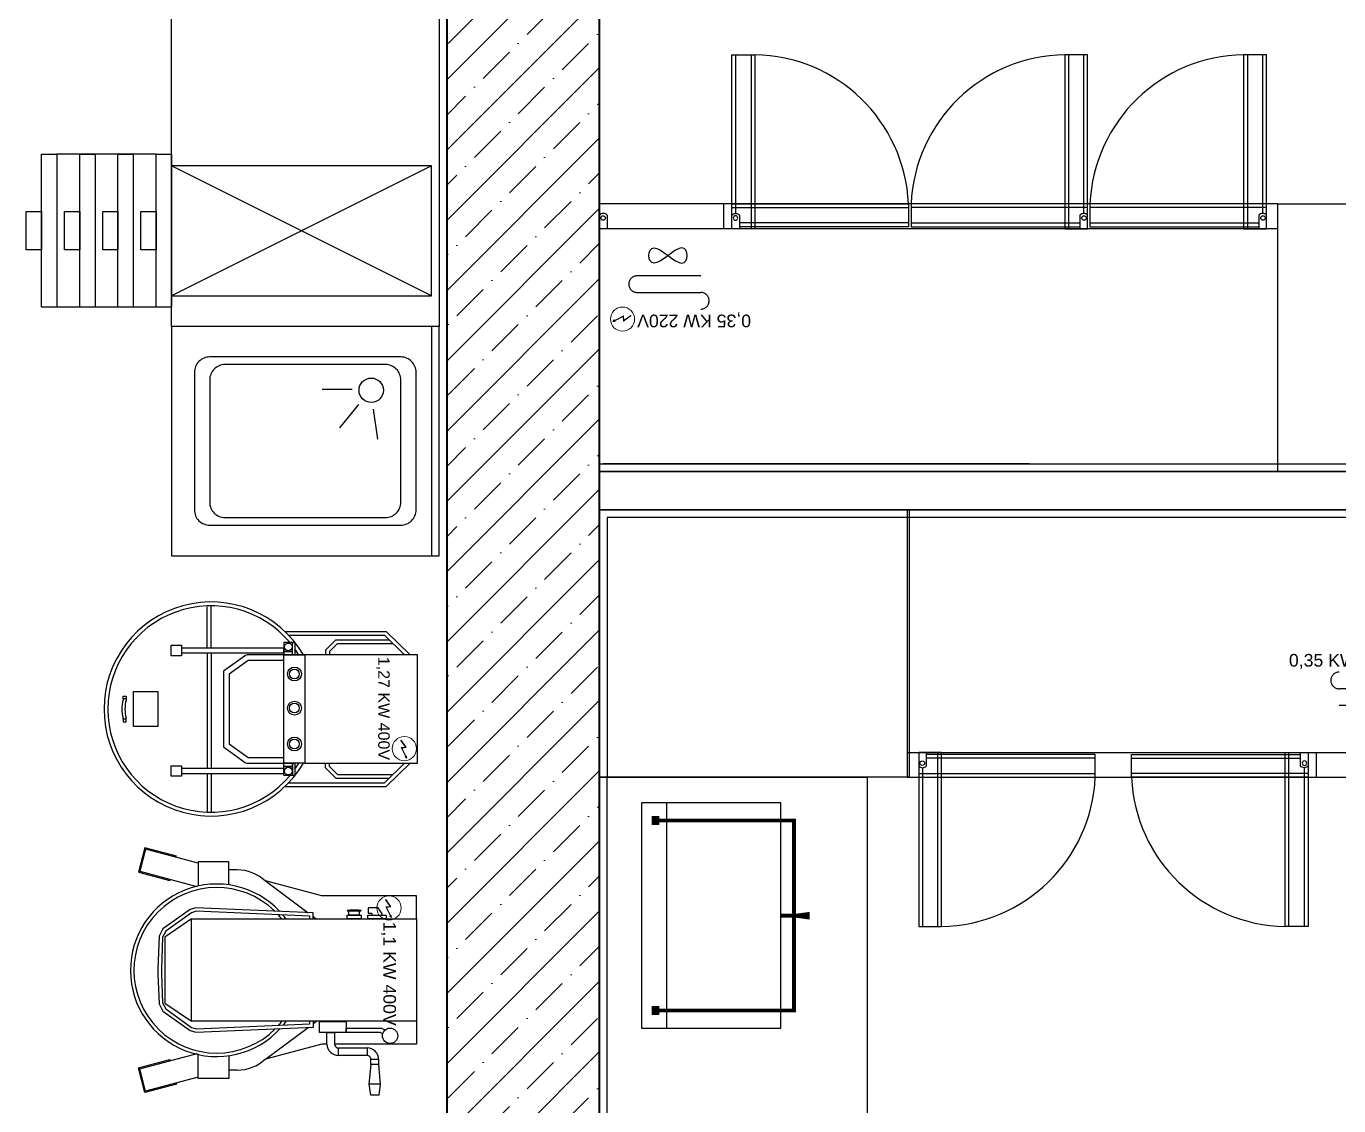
# Model space of a CAD drawing. Header units: millimetres. Extents: x 1531071 to 1560283, y -701792 to -691067.
# Drawn here: x 1553477.2 to 1553820.6, y -699989.1 to -699706.7 of the extents above; entities that cross this region are included whole.
import ezdxf

# ---------------------------------------------------------------- set-up
doc = ezdxf.new("R2010")
doc.units = ezdxf.units.MM
doc.header["$LTSCALE"] = 20
doc.header["$MEASUREMENT"] = 0
doc.linetypes.add('DASHED', pattern=[19.05, 12.7, -6.35])
doc.linetypes.add('HIDDEN2', pattern=[4.7625, 3.175, -1.5875])
doc.layers.add('GRC-Ekipman', color=4, linetype='Continuous', lineweight=25)
for name, color, linetype in [('Kıtc-002 Çizgi', 7, 'Continuous'), ('Kıtc-011 Elk Tes Yazı 001', 1, 'Continuous'), ('Kıtc-014 Elk Tes İşaretler', 1, 'Continuous'), ('set altı dolap', 92, 'Continuous'), ('SOŞUK ODA PANELİ', 4, 'Continuous')]:
    doc.layers.add(name, color=color, linetype=linetype)
doc.layers.add('Конструктив - Колонны_Ном._пера__202', color=7, linetype='Continuous', lineweight=0, true_color=0x38637a)
doc.layers.add('Конструктив - Колонны_Ном._пера__28', color=7, linetype='Continuous', lineweight=40, true_color=0xffe4e1)
doc.styles.get("Standard").update_dxf_attribs({"font": 'tahoma.ttf', "height": 10})

# ---------------------------------------------------------------- blocks, each defined once
blk = doc.blocks.new('A$C29431E44')
at = {"layer": 'Kıtc-014 Elk Tes İşaretler', "linetype": 'Continuous', "lineweight": 0}
for p, q in [((2.9, 3.66), (0.96, 2.3)), ((1, 2.21), (2.81, 3.48)), ((2.81, 3.48), (2.9, 2.31)), ((3, 2.49), (2.9, 3.66)), ((2.9, 2.31), (5.24, 3.52)), ((5.18, 3.62), (3, 2.49)), ((5.66, 3.81), (5.09, 3.77)), ((5.09, 3.77), (5.17, 3.64)), ((5.17, 3.64), (5.34, 3.36)), ((5.24, 3.52), (5.19, 3.62)), ((5.34, 3.36), (5.66, 3.81)), ((0.96, 2.3), (1, 2.21))]:
    blk.add_line(p, q, dxfattribs=at)
blk.add_circle((3.16, 3.16), 3.16, dxfattribs=at)
blk = doc.blocks.new('A$C5DC8673B')
at = {"layer": 'Kıtc-002 Çizgi'}
for p, q in [((9.81, 60.6), (9.81, 74.46)), ((10.81, 61.02), (10.81, 75.5)), ((45.07, 61.02), (45.07, 75.5)), ((46.07, 60.6), (46.07, 74.46)), ((12.51, 57.9), (9.81, 60.6)), ((12.93, 58.9), (10.81, 61.02)), ((12.93, 58.9), (13.78, 58.9)), ((42.95, 58.9), (42.1, 58.9)), ((42.95, 58.9), (45.07, 61.02)), ((43.36, 57.9), (46.07, 60.6)), ((12.51, 57.9), (13.78, 57.9)), ((43.36, 57.9), (42.1, 57.9)), ((13.78, 52.49), (13.78, 46.97)), ((12.86, 49.25), (12.86, 46.97)), ((13.27, 27.91), (43.51, 27.91)), ((44.79, 27.91), (54.94, 27.91)), ((13.27, 26.91), (43.51, 26.91)), ((44.79, 26.91), (54.92, 26.91)), ((25.28, 5.74), (25.55, 5.7)), ((25.28, 4.93), (25.55, 4.89)), ((30.59, 5.74), (30.32, 5.7)), ((30.59, 4.93), (30.32, 4.89))]:
    blk.add_line(p, q, dxfattribs=at)
for points in [[(7.66, 47.23), (7.66, 73.69), (13.78, 79.99)], [(48.21, 47.23), (48.21, 73.69), (42.1, 79.99)], [(8.66, 48.22), (8.66, 73.29), (13.78, 78.56)], [(47.21, 48.22), (47.21, 73.29), (42.1, 78.56)], [(13.78, 46.97), (13.78, 37.33), (13.9, 36.96), (18.04, 31.19), (18.44, 31.17), (37.43, 31.17), (37.84, 31.19), (41.98, 36.96), (42.1, 37.33), (42.1, 46.97)], [(15.28, 46.97), (15.28, 37.61), (18.82, 32.67), (37.05, 32.67), (40.6, 37.61), (40.6, 46.97)]]:
    blk.add_lwpolyline(points, dxfattribs=at)
for points in [[(13.78, 52.49), (42.1, 52.49), (42.1, 81.92), (13.78, 81.92)], [(13.78, 52.49), (42.1, 52.49), (42.1, 46.97), (13.78, 46.97)], [(10.58, 49.85), (13.78, 49.85), (13.78, 49.25), (10.58, 49.25)], [(12.86, 49.25), (10.58, 49.25), (10.58, 46.97), (12.86, 46.97)], [(13.78, 49.25), (12.86, 49.25), (12.86, 46.97), (13.78, 46.97)], [(42.1, 49.82), (45.29, 49.82), (45.29, 49.23), (42.1, 49.23)], [(43.01, 46.95), (42.1, 46.95), (42.1, 49.23), (43.01, 49.23)], [(43.01, 49.23), (45.29, 49.23), (45.29, 46.95), (43.01, 46.95)], [(12, 20.21), (13.27, 20.21), (13.27, 46.97), (12, 46.97)], [(43.51, 20.19), (44.79, 20.19), (44.79, 46.95), (43.51, 46.95)], [(11.26, 20.21), (14.01, 20.21), (14.01, 17.47), (11.26, 17.47)], [(42.78, 20.19), (45.52, 20.19), (45.52, 17.45), (42.78, 17.45)], [(23.37, 13.98), (32.5, 13.98), (32.5, 7.59), (23.37, 7.59)], [(24.56, 5.74), (25.28, 5.74), (25.28, 4.93), (24.56, 4.93)], [(31.32, 5.74), (30.59, 5.74), (30.59, 4.93), (31.32, 4.93)]]:
    blk.add_lwpolyline(points, close=True, dxfattribs=at)
for centre, radius in [((18.78, 49.73), 1.82), ((27.7, 49.73), 1.82), ((37.09, 49.73), 1.82), ((11.69, 48.13), 1), ((18.78, 49.73), 1.28), ((27.7, 49.73), 1.28), ((37.09, 49.73), 1.28), ((44.19, 48.13), 1)]:
    blk.add_circle(centre, radius, dxfattribs=at)
for centre, radius, start, end in [((27.94, 27.91), 28, 120.3785, 59.6215), ((27.94, 27.91), 27, 130.0055, 49.9945), ((27.94, 27.91), 27, 121.6305, 125.664), ((27.94, 27.91), 27, 54.2494, 58.3695), ((27.94, 14.35), 8.97, 254.5778, 285.4222), ((27.94, 13.54), 8.97, 254.5778, 285.4222)]:
    blk.add_arc(centre, radius, start, end, dxfattribs=at)
for points, knots in [([(1.23, 27.91), (1.16, 27.91), (1.06, 27.91), (0.97, 27.91), (0.94, 27.91)], [0, 0, 0, 0, 0.1306613, 0.1926211, 0.1926211, 0.1926211, 0.1926211]), ([(1.23, 27.91), (1.16, 27.91), (1.06, 27.91), (0.97, 27.91), (0.94, 27.91)], [0, 0, 0, 0, 0.1306613, 0.1926211, 0.1926211, 0.1926211, 0.1926211]), ([(12, 27.91), (11.69, 27.91), (11.39, 27.91), (11.08, 27.91), (10.43, 27.91), (8.89, 27.91), (6.48, 27.91), (3.85, 27.91), (2.1, 27.91), (1.23, 27.91)], [-0.091879, -0.091879, -0.091879, -0.091879, 0, 0, 0, 0.196291, 0.46418, 0.732097, 1, 1, 1, 1]), ([(12, 27.91), (11.69, 27.91), (11.39, 27.91), (11.08, 27.91), (10.43, 27.91), (8.89, 27.91), (6.48, 27.91), (3.85, 27.91), (2.1, 27.91), (1.23, 27.91)], [-0.091879, -0.091879, -0.091879, -0.091879, 0, 0, 0, 0.196291, 0.46418, 0.732097, 1, 1, 1, 1]), ([(12, 26.91), (11.97, 26.91), (11.94, 26.91), (11.87, 26.91), (11.82, 26.91), (11.66, 26.91), (11.56, 26.91), (11.44, 26.91), (11.43, 26.91), (11.38, 26.91), (11.35, 26.91), (11.26, 26.91), (11.2, 26.91), (11.12, 26.91), (11.11, 26.91), (11.08, 26.91), (11.07, 26.91), (11.05, 26.91), (11.04, 26.91), (11.02, 26.91), (11, 26.91), (10.95, 26.91), (10.91, 26.91), (10.81, 26.91), (10.74, 26.91), (10.52, 26.91), (10.38, 26.91), (9.96, 26.91), (9.68, 26.91), (9.37, 26.91), (9.34, 26.91), (9.27, 26.91), (9.22, 26.91), (9.16, 26.91), (9.15, 26.91), (9.14, 26.91), (9.13, 26.91), (9.12, 26.91), (9.11, 26.91), (9.09, 26.91), (9.08, 26.91), (9.04, 26.91), (9.02, 26.91), (8.94, 26.91), (8.89, 26.91), (8.74, 26.91), (8.64, 26.91), (8.33, 26.91), (8.13, 26.91), (7.51, 26.91), (7.11, 26.91), (6.66, 26.91), (6.62, 26.91), (6.56, 26.91), (6.55, 26.91), (6.52, 26.91), (6.51, 26.91), (6.49, 26.91), (6.49, 26.91), (6.47, 26.91), (6.46, 26.91), (6.44, 26.91), (6.42, 26.91), (6.38, 26.91), (6.34, 26.91), (6.25, 26.91), (6.19, 26.91), (6, 26.91), (5.88, 26.91), (5.5, 26.91), (5.25, 26.91), (4.98, 26.91), (4.95, 26.91), (4.88, 26.91), (4.83, 26.91), (4.68, 26.91), (4.58, 26.91), (4.29, 26.91), (4.09, 26.91), (3.88, 26.91), (3.87, 26.91), (3.85, 26.91), (3.84, 26.91), (3.82, 26.91), (3.81, 26.91), (3.78, 26.91), (3.76, 26.91), (3.7, 26.91), (3.66, 26.91), (3.54, 26.91), (3.46, 26.91), (3.22, 26.91), (3.06, 26.91), (2.57, 26.91), (2.25, 26.91), (1.7, 26.91), (1.46, 26.91), (1.23, 26.91)], [-0.091879, -0.091879, -0.091879, -0.091879, -0.084163, -0.084163, -0.068729, -0.068729, -0.037862, -0.037862, -0.033319, -0.033319, -0.024232, -0.024232, -0.006058, -0.006058, -0.000672, -0.000672, 0.001993, 0.001993, 0.004658, 0.004658, 0.009988, 0.009988, 0.020649, 0.020649, 0.04197, 0.04197, 0.084612, 0.084612, 0.169896, 0.169896, 0.17737, 0.17737, 0.192318, 0.192318, 0.194954, 0.194954, 0.196886, 0.196886, 0.198819, 0.198819, 0.202683, 0.202683, 0.210411, 0.210411, 0.225868, 0.225868, 0.256781, 0.256781, 0.318608, 0.318608, 0.442262, 0.442262, 0.455315, 0.455315, 0.459598, 0.459598, 0.462633, 0.462633, 0.465016, 0.465016, 0.4674, 0.4674, 0.472167, 0.472167, 0.481702, 0.481702, 0.500771, 0.500771, 0.538909, 0.538909, 0.615186, 0.615186, 0.622666, 0.622666, 0.637628, 0.637628, 0.667551, 0.667551, 0.727398, 0.727398, 0.731293, 0.731293, 0.734369, 0.734369, 0.737445, 0.737445, 0.743597, 0.743597, 0.755901, 0.755901, 0.780509, 0.780509, 0.829725, 0.829725, 0.928156, 0.928156, 1, 1, 1, 1])]:
    blk.add_open_spline(points, degree=3, knots=knots, dxfattribs=at)
at = {"layer": 'Kıtc-014 Elk Tes İşaretler'}
blk.add_blockref('A$C29431E44', (35.14, 75.32), dxfattribs=at)
at = {"layer": 'Kıtc-011 Elk Tes Yazı 001', "insert": (14.28, 74.65), "char_height": 3, "attachment_point": 1}
blk.add_mtext_dynamic_manual_height_columns('{\\f@Arial Unicode MS|b0|i0|c162|p34;1,27 KW 400V }', width=31.2688, gutter_width=50, heights=[0], dxfattribs=at)
blk = doc.blocks.new('A$C0462114B')
at = {"layer": 'Kıtc-002 Çizgi'}
for p, q in [((47.17, 56.39), (47.17, 65.69)), ((48.32, 65.34), (48.32, 56.39)), ((61.89, 65.33), (61.89, 62.47)), ((48.32, 56.39), (47.17, 56.39)), ((18.03, 47.81), (18.61, 48.58)), ((45.95, 47.84), (45.39, 48.58)), ((8.68, 35.27), (17, 46.43)), ((46.94, 47.84), (45.39, 47.84)), ((46.08, 46.94), (45.39, 46.94)), ((55.32, 35.27), (47, 46.43)), ((5.81, 27.91), (5.81, 25.71)), ((58.19, 27.91), (58.19, 25.71)), ((2.18, 11.99), (0, 3.77)), ((2.47, 11.91), (2.18, 11.99)), ((8.57, 10.3), (8.28, 10.37)), ((55.43, 10.3), (55.72, 10.37)), ((61.53, 11.91), (61.82, 11.99)), ((61.82, 11.99), (64, 3.77)), ((6.38, 2.07), (8.57, 10.3)), ((57.62, 2.07), (55.43, 10.3)), ((0, 3.77), (6.38, 2.07)), ((64, 3.77), (57.62, 2.07))]:
    blk.add_line(p, q, dxfattribs=at)
for points in [[(18.61, 74.81), (12.61, 74.81), (12.61, 50.09), (8.68, 35.27)], [(45.39, 74.81), (51.39, 74.81), (51.39, 53.39)], [(17.62, 65.85), (17.32, 65.85), (15.72, 64.83), (15.72, 62.15), (17.12, 62.15), (17.12, 63.15), (17.62, 63.15)], [(47.17, 65.69), (47.66, 66.61)], [(48.67, 65.97), (48.32, 65.34)], [(56.69, 64.85), (61.89, 65.33), (64.75, 64.95), (64.75, 62.85), (61.89, 62.47), (56.69, 62.95)], [(16.52, 59.84), (16.52, 60.3), (16.42, 60.3), (16.32, 59.6), (16.32, 57.39), (16.42, 56.69), (16.52, 56.69), (16.52, 57.15)], [(51.39, 51.39), (48.32, 51.39), (48.32, 53.39), (51.39, 53.39)], [(51.39, 51.39), (51.39, 50.09), (55.32, 35.27)], [(18.58, 47.81), (17.06, 47.8), (15.73, 17.01), (16.18, 15.58), (21.21, 8.49), (23.16, 7.45), (31.72, 7.16), (33.06, 7.16), (40.84, 7.45), (42.79, 8.49), (47.82, 15.58), (48.27, 17.11), (46.94, 47.84)], [(18.59, 46.91), (17.92, 46.91), (16.64, 17.13), (17, 15.98), (21.82, 9.19), (23.4, 8.34), (31.73, 8.07), (33.05, 8.07), (40.6, 8.34), (42.18, 9.19), (47, 15.98), (47.36, 17.22), (46.08, 46.94)], [(9.74, 25.71), (3.66, 25.71), (3.66, 17.7), (10.04, 17.7)], [(54.41, 25.71), (60.34, 25.71), (60.34, 17.7), (53.92, 17.7)], [(4.01, 17.7), (0.35, 3.93)], [(0.35, 3.93), (6.16, 2.39), (10.12, 17.3)], [(63.65, 3.93), (57.84, 2.39), (53.86, 17.39)], [(59.99, 17.7), (63.65, 3.93)], [(18.61, 15.99), (23.37, 8.95), (40.66, 8.95), (45.39, 15.99)]]:
    blk.add_lwpolyline(points, dxfattribs=at)
for points in [[(18.61, 74.81), (45.39, 74.81), (45.39, 15.99), (18.61, 15.99)], [(18.61, 62.1), (17.62, 62.1), (17.62, 66.9), (18.61, 66.9)], [(52.39, 61.9), (54.35, 61.9), (54.35, 54.39), (52.39, 54.39)], [(55.35, 64.9), (56.69, 64.9), (56.69, 62.9), (55.35, 62.9)], [(17.62, 57.15), (16.52, 57.15), (16.52, 59.84), (17.62, 59.84)], [(17.62, 60.31), (18.61, 60.31), (18.61, 56.67), (17.62, 56.67)], [(48.32, 49.44), (45.43, 49.44), (45.43, 56.39), (48.32, 56.39)]]:
    blk.add_lwpolyline(points, close=True, dxfattribs=at)
blk.add_circle((49.2, 67.9), 2, dxfattribs=at)
for centre, radius, start, end in [((55.39, 61.9), 3, 89.9995, 179.9995), ((55.35, 61.9), 1, 89.9985, 179.9986), ((51.39, 54.39), 1, 269.9985, 359.9984), ((51.34, 54.39), 3, 270.8037, 0.0073), ((32.07, 22.54), 22.56, 133.0214, 47.4933), ((32.07, 22.54), 21.66, 135.5014, 45.0591), ((32.07, 22.54), 21.66, 128.4444, 132.0547), ((32.07, 22.54), 22.56, 126.6501, 129.8454), ((32.07, 22.54), 22.56, 50.643, 53.8026), ((32.07, 22.54), 21.66, 48.4724, 52.0385), ((16.9, 27.82), 11.09, 137.8443, 179.5365), ((47.1, 27.82), 11.09, 0.4635, 42.1557)]:
    blk.add_arc(centre, radius, start, end, dxfattribs=at)
at = {"layer": 'Kıtc-014 Elk Tes İşaretler'}
blk.add_blockref('A$C29431E44', (12.61, 64.46), dxfattribs=at)
at = {"layer": 'Kıtc-011 Elk Tes Yazı 001', "insert": (19.34, 69.45), "char_height": 3.3081, "attachment_point": 1}
blk.add_mtext_dynamic_manual_height_columns('{\\f@Arial Unicode MS|b0|i0|c162|p34;1,1 KW 400V }', width=31.2688, gutter_width=50, heights=[0], dxfattribs=at)
blk = doc.blocks.new('A$C16284146')
at = {"layer": 'Kıtc-002 Çizgi'}
for p, q in [((21.66, 52.76), (29.47, 53.87)), ((20.43, 48.95), (26.53, 43.94)), ((16.52, 47.29), (16.52, 39.4))]:
    blk.add_line(p, q, dxfattribs=at)
for points in [[(0, 0), (60, 0), (60, 70), (0, 70)], [(0, 68), (60, 68), (60, 70), (0, 70)]]:
    blk.add_lwpolyline(points, close=True, dxfattribs=at)
for points in [[(12, 6), (48, 6, 0.414214), (52, 10), (52, 60, 0.414214), (48, 64), (12, 64, 0.414214), (8, 60), (8, 10, 0.414214)], [(14, 10), (46, 10, 0.414214), (50, 14), (50, 56, 0.414214), (46, 60), (14, 60, 0.414214), (10, 56), (10, 14, 0.414214)]]:
    blk.add_lwpolyline(points, format="xyb", close=True, dxfattribs=at)
blk.add_circle((16.71, 52.26), 3.19, dxfattribs=at)
blk = doc.blocks.new('A$C098E0CC9')
at = {"layer": 'Kıtc-002 Çizgi', "color": 254, "linetype": 'DASHED'}
for p, q in [((8, 76), (42, 8)), ((42, 76), (8, 8))]:
    blk.add_line(p, q, dxfattribs=at)
at = {"layer": 'Kıtc-002 Çizgi'}
for points in [[(0, 8), (160, 8), (160, 78), (0, 78)], [(5, 4), (45, 4), (45, 8), (5, 8)], [(20, 0), (30, 0), (30, 4), (20, 4)]]:
    blk.add_lwpolyline(points, close=True, dxfattribs=at)
at = {"layer": 'Kıtc-002 Çizgi', "color": 254, "linetype": 'DASHED'}
blk.add_lwpolyline([(42, 8), (8, 8), (8, 76), (42, 76)], close=True, dxfattribs=at)
blk = doc.blocks.new('A$C27851754')
at = {"layer": 'Kıtc-002 Çizgi', "linetype": 'HIDDEN2'}
for p, q in [((5, 34), (5, 8)), ((45, 34), (45, 8))]:
    blk.add_line(p, q, dxfattribs=at)
for points in [[(5, 34), (45, 34), (45, 38), (5, 38)], [(20, 30), (30, 30), (30, 34), (20, 34)], [(5, 24), (45, 24), (45, 28), (5, 28)], [(20, 20), (30, 20), (30, 24), (20, 24)], [(5, 14), (45, 14), (45, 18), (5, 18)], [(20, 10), (30, 10), (30, 14), (20, 14)], [(5, 4), (45, 4), (45, 8), (5, 8)], [(20, 0), (30, 0), (30, 4), (20, 4)]]:
    blk.add_lwpolyline(points, close=True, dxfattribs=at)
at = {"layer": 'set altı dolap'}
blk.add_blockref('A$C098E0CC9', (0, 30), dxfattribs=at)
blk = doc.blocks.new('A$C4E3860C5')
at = {"layer": 'Kıtc-014 Elk Tes İşaretler', "linetype": 'Continuous', "lineweight": 0}
for p, q in [((2.9, 3.66), (0.96, 2.3)), ((1, 2.21), (2.81, 3.48)), ((2.81, 3.48), (2.9, 2.31)), ((3, 2.49), (2.9, 3.66)), ((2.9, 2.31), (5.24, 3.52)), ((5.18, 3.62), (3, 2.49)), ((5.66, 3.81), (5.09, 3.77)), ((5.09, 3.77), (5.17, 3.64)), ((5.17, 3.64), (5.34, 3.36)), ((5.24, 3.52), (5.19, 3.62)), ((5.34, 3.36), (5.66, 3.81)), ((0.96, 2.3), (1, 2.21))]:
    blk.add_line(p, q, dxfattribs=at)
blk.add_circle((3.16, 3.16), 3.16, dxfattribs=at)
blk = doc.blocks.new('A$C4C105235')
at = {"layer": 'Kıtc-002 Çizgi'}
for points in [[(2, 3), (2, 6.5), (0, 6.5), (0, 3)], [(0, 6), (0, 0), (46.2, 0), (46.2, 6), (2, 6)], [(0, 5), (0, 1), (46.2, 1), (46.2, 5), (2, 5)]]:
    blk.add_lwpolyline(points, dxfattribs=at)
blk.add_circle((0.93, 3.71), 0.596, dxfattribs=at)
blk.add_arc((1, 3.75), 1.25, 216.8699, 323.1301, dxfattribs=at)
blk = doc.blocks.new('A$C1FF566C6')
at = {"layer": 'Kıtc-002 Çizgi', "color": 254}
for points in [[(6, 45.5), (0, 45.5), (0, 0), (6, 0), (6, 45.5)], [(1, 41.5), (1, 0), (5, 0), (5, 45.5)]]:
    blk.add_lwpolyline(points, dxfattribs=at)
blk = doc.blocks.new('A$C04CB272A')
at = {"layer": 'Kıtc-002 Çizgi'}
for p, q in [((209.98, 107), (32.48, 107)), ((32.48, 45.5), (209.98, 45.5)), ((177.55, 39), (177.55, 45.5))]:
    blk.add_line(p, q, dxfattribs=at)
blk.add_lwpolyline([(209.98, 39), (209.98, 109), (32.48, 109), (32.48, 39)], close=True, dxfattribs=at)
at = {"layer": 'Kıtc-002 Çizgi', "linetype": 'DASHED'}
for points in [[(200.15, 62.19), (183.48, 62.19, -1), (183.48, 66.53)], [(183.48, 57.84), (200.15, 57.84, 1), (200.15, 62.19)]]:
    blk.add_lwpolyline(points, format="xyb", dxfattribs=at)
at = {"layer": 'Kıtc-002 Çizgi', "linetype": 'DASHED', "ltscale": 0.1}
blk.add_lwpolyline([(195.71, 50.53), (194.95, 50.7), (194.06, 51.16), (193.09, 51.8), (192.07, 52.53), (191.05, 53.27), (190.08, 53.91), (189.19, 54.36), (188.43, 54.53), (187.83, 54.36), (187.41, 53.91), (187.15, 53.27), (187.07, 52.53), (187.15, 51.8), (187.41, 51.16), (187.83, 50.7), (188.43, 50.53), (189.19, 50.7), (190.08, 51.16), (191.05, 51.8), (192.07, 52.53), (193.09, 53.27), (194.06, 53.91), (194.95, 54.36), (195.71, 54.53), (196.31, 54.36), (196.73, 53.91), (196.99, 53.27), (197.07, 52.53), (196.99, 51.8), (196.73, 51.16), (196.31, 50.7)], close=True, dxfattribs=at)
at = {"layer": 'Kıtc-002 Çizgi'}
blk.add_lwpolyline([(207.98, 42), (207.98, 45.5), (209.98, 45.5), (209.98, 42)], dxfattribs=at)
blk.add_circle((209.05, 42.72), 0.596, dxfattribs=at)
blk.add_arc((208.98, 42.75), 1.25, 216.8699, 323.1301, dxfattribs=at)
at = {"layer": 'Kıtc-002 Çizgi', "color": 254}
for centre, start, end in [((40.86, 40.86), 270.8691, 357.3948), ((87.66, 40.86), 270.8691, 357.3948), ((169.97, 40.86), 182.6052, 269.1309)]:
    blk.add_arc(centre, 40.86, start, end, dxfattribs=at)
at = {"layer": 'Kıtc-002 Çizgi'}
for name, p in [('A$C4E3860C5', (200.81, 66)), ('A$C4C105235', (35.48, 39)), ('A$C1FF566C6', (35.48, 0)), ('A$C4C105235', (82.28, 39)), ('A$C1FF566C6', (82.28, 0))]:
    blk.add_blockref(name, p, dxfattribs=at)
at = {"layer": 'Kıtc-002 Çizgi', "xscale": -1}
for name, p in [('A$C4C105235', (175.35, 39)), ('A$C1FF566C6', (175.35, 0))]:
    blk.add_blockref(name, p, dxfattribs=at)
at = {"layer": 'Kıtc-011 Elk Tes Yazı 001', "insert": (170.34, 71.28), "char_height": 3.3081, "attachment_point": 1}
blk.add_mtext_dynamic_manual_height_columns('{\\f@Arial Unicode MS|b0|i0|c162|p34;0,35 KW 220V }', width=30.2799, gutter_width=50, heights=[0], dxfattribs=at)
blk = doc.blocks.new('140')
at = {"layer": 'Kıtc-002 Çizgi'}
for p, q in [((1556852.76, -697607.19), (1556713.26, -697607.19)), ((1556713.26, -697668.69), (1556852.76, -697668.69)), ((1556820.33, -697675.19), (1556820.33, -697668.69))]:
    blk.add_line(p, q, dxfattribs=at)
blk.add_lwpolyline([(1556852.76, -697675.19), (1556852.76, -697605.19), (1556713.26, -697605.19), (1556713.26, -697675.19)], close=True, dxfattribs=at)
at = {"layer": 'Kıtc-002 Çizgi', "linetype": 'DASHED'}
for points in [[(1556842.93, -697652.01), (1556826.26, -697652.01, -1), (1556826.26, -697647.66)], [(1556826.26, -697656.35), (1556842.93, -697656.35, 1), (1556842.93, -697652.01)]]:
    blk.add_lwpolyline(points, format="xyb", dxfattribs=at)
at = {"layer": 'Kıtc-002 Çizgi', "linetype": 'DASHED', "ltscale": 0.1}
blk.add_lwpolyline([(1556838.49, -697663.66), (1556837.73, -697663.49), (1556836.84, -697663.04), (1556835.87, -697662.4), (1556834.85, -697661.66), (1556833.84, -697660.93), (1556832.86, -697660.29), (1556831.97, -697659.83), (1556831.21, -697659.66), (1556830.62, -697659.83), (1556830.19, -697660.29), (1556829.93, -697660.93), (1556829.85, -697661.66), (1556829.93, -697662.4), (1556830.19, -697663.04), (1556830.62, -697663.49), (1556831.21, -697663.66), (1556831.97, -697663.49), (1556832.86, -697663.04), (1556833.84, -697662.4), (1556834.85, -697661.66), (1556835.87, -697660.93), (1556836.84, -697660.29), (1556837.73, -697659.83), (1556838.49, -697659.66), (1556839.09, -697659.83), (1556839.51, -697660.29), (1556839.77, -697660.93), (1556839.85, -697661.66), (1556839.77, -697662.4), (1556839.51, -697663.04), (1556839.09, -697663.49)], close=True, dxfattribs=at)
at = {"layer": 'Kıtc-002 Çizgi'}
blk.add_lwpolyline([(1556850.76, -697672.19), (1556850.76, -697668.69), (1556852.76, -697668.69), (1556852.76, -697672.19)], dxfattribs=at)
blk.add_circle((1556851.83, -697671.48), 0.596, dxfattribs=at)
blk.add_arc((1556851.76, -697671.44), 1.25, 216.8699, 323.1301, dxfattribs=at)
at = {"layer": 'Kıtc-002 Çizgi', "color": 254}
for centre, start, end in [((1556721.64, -697673.33), 270.8691, 357.3948), ((1556812.75, -697673.33), 182.6052, 269.1309)]:
    blk.add_arc(centre, 40.86, start, end, dxfattribs=at)
at = {"layer": 'Kıtc-002 Çizgi'}
for name, p in [('A$C4E3860C5', (1556843.59, -697648.2)), ('A$C4C105235', (1556716.26, -697675.19)), ('A$C1FF566C6', (1556716.26, -697714.19))]:
    blk.add_blockref(name, p, dxfattribs=at)
at = {"layer": 'Kıtc-002 Çizgi', "xscale": -1}
for name, p in [('A$C4C105235', (1556818.13, -697675.19)), ('A$C1FF566C6', (1556818.13, -697714.19))]:
    blk.add_blockref(name, p, dxfattribs=at)
at = {"layer": 'Kıtc-011 Elk Tes Yazı 001', "insert": (1556813.12, -697642.92), "char_height": 3.3081, "attachment_point": 1}
blk.add_mtext_dynamic_manual_height_columns('{\\f@Arial Unicode MS|b0|i0|c162|p34;0,35 KW 220V }', width=30.2799, gutter_width=50, heights=[0], dxfattribs=at)
blk = doc.blocks.new('TostMak.59-44')
blk.add_lwpolyline([(-59, -36.45), (0, -36.45), (0, 0), (-59, 0)], close=True)
at = {"color": 251}
for points, const_width in [([(-55.54, -3.67), (-53.2, -3.67)], 2), ([(-3.46, -3.67), (-5.8, -3.67)], 2), ([(-54.37, -3.99), (-54.37, -39.91), (-29.5, -39.91)], 1), ([(-4.63, -3.99), (-4.63, -39.91), (-29.5, -39.91)], 1)]:
    blk.add_lwpolyline(points, dxfattribs=dict(at, const_width=const_width))
blk.add_lwpolyline([(0, -6.54), (-59, -6.54)])
blk.add_lwpolyline([(-29.56, -36.55, 1, 1, 0), (-29.56, -40.31, 1, 2, 0), (-29.56, -44.03, 2, 2, 0)], format="xyseb", dxfattribs=at)

msp = doc.modelspace()

# ---------------------------------------------------------------- hatches: boundary and pattern name
at = {"layer": 'Конструктив - Колонны_Ном._пера__202', "linetype": 'Continuous'}
h = msp.add_hatch(dxfattribs=at)
h.set_pattern_fill('ЖЕЛЕЗОБЕТОН__ГОСТ_', color=1, scale=0.1, style=0, pattern_type=2)
h.set_pattern_definition([(45, (1547833.123, -706412.456), (-9.192388, 9.192388), []), (45, (1547828.527, -706407.86), (-9.192388, 9.192388), [9.75, -3.25, 0, -3.25])])
h.paths.add_polyline_path([(1553627.21, -699620.21), (1553587.21, -699620.21), (1553587.21, -700140.21), (1553627.21, -700140.21)])

# ---------------------------------------------------------------- linework, layer by layer
at = {"color": 0, "lineweight": 30, "ltscale": 0.5}
for points in [[(1553917.21, -699823.17), (1553627.21, -699823.17)], [(1553917.21, -699833.17), (1553627.21, -699833.17)]]:
    msp.add_lwpolyline(points, dxfattribs=at)
at = {"layer": 'SOŞUK ODA PANELİ', "color": 0, "lineweight": -3, "ltscale": 0.5}
for p, q in [((1553739.71, -699821.17), (1553628.12, -699821.17)), ((1553804.71, -699821.17), (1553917.21, -699821.17)), ((1553697.21, -699833.17), (1553917.21, -699833.17)), ((1553697.21, -699833.17), (1553917.21, -699833.17)), ((1553708.21, -699835.17), (1553629.21, -699835.17)), ((1553629.21, -699835.17), (1553629.21, -699903.17)), ((1553697.21, -699903.17), (1553627.21, -699903.17)), ((1553629.21, -700058.11), (1553629.21, -699903.17))]:
    msp.add_line(p, q, dxfattribs=at)
for points in [[(1553917.21, -699823.17), (1553804.71, -699823.17), (1553804.71, -699753.17), (1553917.21, -699753.17)], [(1553708.21, -699903.17), (1553627.21, -699903.17), (1553627.21, -699833.17), (1553708.21, -699833.17)], [(1553697.21, -700118.11), (1553627.21, -700118.11), (1553627.21, -699903.17), (1553697.21, -699903.17)]]:
    msp.add_lwpolyline(points, close=True, dxfattribs=at)
at = {"layer": 'Конструктив - Колонны_Ном._пера__28', "color": 0, "linetype": 'Continuous', "flags": 128}
for points in [[(1553627.21, -699915.21), (1553627.21, -699575.21)], [(1553587.21, -699625.21), (1553587.21, -700120.21)], [(1553627.21, -700120.21), (1553627.21, -699915.21)], [(1553627.21, -700120.21), (1553627.21, -699915.21)]]:
    msp.add_lwpolyline(points, dxfattribs=at)

# ---------------------------------------------------------------- block references
at = {"layer": 'GRC-Ekipman', "rotation": 90}
msp.add_blockref('TostMak.59-44', (1553638.16, -699909.81), dxfattribs=at)
at = {"layer": 'Kıtc-002 Çizgi'}
for name, p, rotation in [('A$C04CB272A', (1553837.19, -699714.16), 180), ('A$C16284146', (1553515.21, -699785.21), 270)]:
    msp.add_blockref(name, p, dxfattribs=dict(at, rotation=rotation))
at = {"layer": 'Kıtc-002 Çizgi', "lineweight": -2, "rotation": 270}
for name, p in [('A$C5DC8673B', (1553497.65, -699857.36)), ('A$C0462114B', (1553504.5, -699921.57))]:
    msp.add_blockref(name, p, dxfattribs=at)
at = {"layer": 'set altı dolap', "xscale": -1, "rotation": 270}
msp.add_blockref('A$C27851754', (1553477.21, -699785.21), dxfattribs=at)
at = {"layer": 'SOŞUK ODA PANELİ', "color": 0, "lineweight": -3}
msp.add_blockref('140', (-3005.55, -2227.98), dxfattribs=at)

doc.saveas('drawing.dxf')
